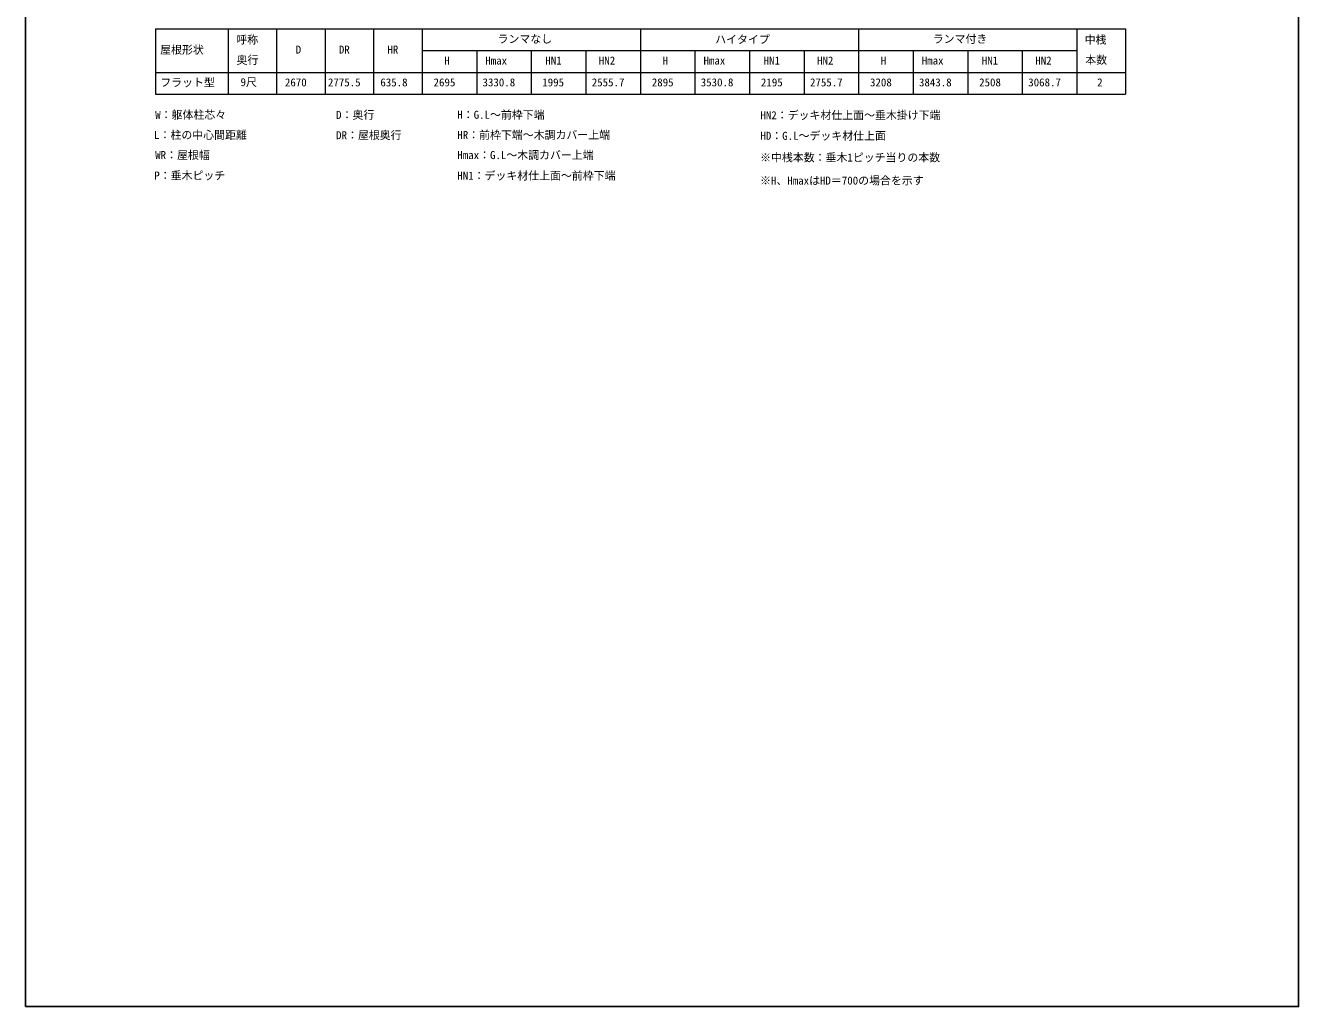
# Model space of a CAD drawing. Units: millimetres, scale not verified. Extents: x -10500 to 10500, y -15600 to 15524.
# Drawn here: x -10500 to 10500, y -15600 to 580 of the extents above; entities that cross this region are included whole.
import ezdxf
from ezdxf.enums import TextEntityAlignment as Align

# ---------------------------------------------------------------- set-up
doc = ezdxf.new("R2010")
doc.units = ezdxf.units.MM
doc.header["$LTSCALE"] = 80
doc.layers.add('0-1_TABLE1', color=7, linetype='Continuous', lineweight=18)
doc.layers.add('0-2_USER1', color=3, linetype='Continuous')
doc.layers.add('0-6_YKK_ZWAK', color=7, linetype='Continuous')
doc.styles.add('ＭＳ ゴシック', font='')
doc.styles.get('ＭＳ ゴシック').set_extended_font_data('MS Gothic')

msp = doc.modelspace()

# ---------------------------------------------------------------- linework, layer by layer
at = {"layer": '0-1_TABLE1'}
for p, q in [((-8356.27, 526.34), (7643.73, 526.34)), ((-8356.27, 526.34), (-8356.27, -553.66)), ((-7156.27, 526.34), (-7156.27, -553.66)), ((-6356.27, 526.34), (-6356.27, -553.66)), ((-5556.27, 526.34), (-5556.27, -553.66)), ((-4756.27, 526.34), (-4756.27, -553.66)), ((-3956.27, 526.34), (-3956.27, -553.66)), ((-356.27, 526.34), (-356.27, -553.66)), ((3243.73, 526.34), (3243.73, -553.66)), ((6843.73, 526.34), (6843.73, -553.66)), ((7643.73, 526.34), (7643.73, -553.66)), ((-3956.27, 166.34), (6843.73, 166.34)), ((-3056.27, 166.34), (-3056.27, -553.66)), ((-2156.27, 166.34), (-2156.27, -553.66)), ((-1256.27, 166.34), (-1256.27, -553.66)), ((543.73, 166.34), (543.73, -553.66)), ((1443.73, 166.34), (1443.73, -553.66)), ((2343.73, 166.34), (2343.73, -553.66)), ((4143.73, 166.34), (4143.73, -553.66)), ((5043.73, 166.34), (5043.73, -553.66)), ((5943.73, 166.34), (5943.73, -553.66)), ((-8356.27, -193.66), (7643.73, -193.66)), ((-8356.27, -553.66), (7643.73, -553.66))]:
    msp.add_line(p, q, dxfattribs=at)
at = {"layer": '0-6_YKK_ZWAK'}
msp.add_line((-10500, 14999.5), (-10500, -15600.5), dxfattribs=at)
msp.add_lwpolyline([(-10500, -15600.5), (10500, -15600.5), (10500, 14999.5)], dxfattribs=at)

# ---------------------------------------------------------------- texts
at = {"layer": '0-1_TABLE1', "style": 'ＭＳ ゴシック'}
for s, p in [('呼称', (-7021.15, 239.63)), ('ランマなし', (-2712.63, 251.73)), ('ハイタイプ', (877.65, 244.06)), ('ランマ付き', (4465.89, 252.25)), ('中桟', (6972.2, 238.61)), ('屋根形状', (-8278.37, 72.25)), ('D', (-6041.66, 76.34)), ('DR', (-5330.13, 76.34)), ('HR', (-4529.62, 76.34)), ('奥行', (-7018.6, -95.14)), ('H', (-3590.13, -103.66)), ('Hmax', (-2915.13, -103.66)), ('HN1', (-1924.11, -103.66)), ('HN2', (-1042, -103.66)), ('H', (9.87, -103.66)), ('Hmax', (684.87, -103.66)), ('HN1', (1675.89, -103.66)), ('HN2', (2558, -103.66)), ('H', (3609.87, -103.66)), ('Hmax', (4284.87, -103.66)), ('HN1', (5275.89, -103.66)), ('HN2', (6158, -103.66)), ('本数', (6981.92, -93.09)), ('フラット型', (-8276.32, -465.71)), ('9尺', (-6952.12, -460.08)), ('2670', (-6220.13, -463.66)), ('2775.5', (-5510.13, -463.66)), ('635.8', (-4645.7, -463.66)), ('2695', (-3768.08, -463.66)), ('3330.8', (-2960.64, -463.66)), ('1995', (-1975.24, -463.66)), ('2555.7', (-1158.6, -463.66)), ('2895', (-168.08, -463.66)), ('3530.8', (639.36, -463.66)), ('2195', (1631.92, -463.66)), ('2755.7', (2441.4, -463.66)), ('3208', (3431.4, -463.66)), ('3843.8', (4239.36, -463.66)), ('2508', (5231.4, -463.66)), ('3068.7', (6041.4, -463.66)), ('2', (7178.28, -463.66))]:
    msp.add_text(s, height=132, dxfattribs=at).set_placement(p, align=Align.BOTTOM_LEFT)
at = {"layer": '0-2_USER1', "style": 'ＭＳ ゴシック'}
for s, p in [('W：躯体柱芯々', (-8360.05, -999.25)), ('D：奥行', (-5375.39, -1000.27)), ('H：G.L～前枠下端', (-3376.41, -998.23)), ('HN2：デッキ材仕上面～垂木掛け下端', (1623.59, -1005.39)), ('L：柱の中心間距離', (-8378.45, -1330.95)), ('DR：屋根奥行', (-5375.39, -1335.05)), ('HR：前枠下端～木調カバー上端', (-3376.41, -1330.95)), ('HD：G.L～デッキ材仕上面', (1623.59, -1345.27)), ('WR：屋根幅', (-8360.05, -1662.66)), ('Hmax：G.L～木調カバー上端', (-3376.41, -1662.66)), ('※中桟本数：垂木1ピッチ当りの本数', (1617.45, -1703.34)), ('P：垂木ピッチ', (-8374.36, -2000.5)), ('HN1：デッキ材仕上面～前枠下端', (-3376.41, -2002.55)), ('※H、HmaxはHD＝700の場合を示す', (1617.45, -2083.18))]:
    msp.add_text(s, height=132, dxfattribs=at).set_placement(p, align=Align.BOTTOM_LEFT)

doc.saveas('drawing.dxf')
